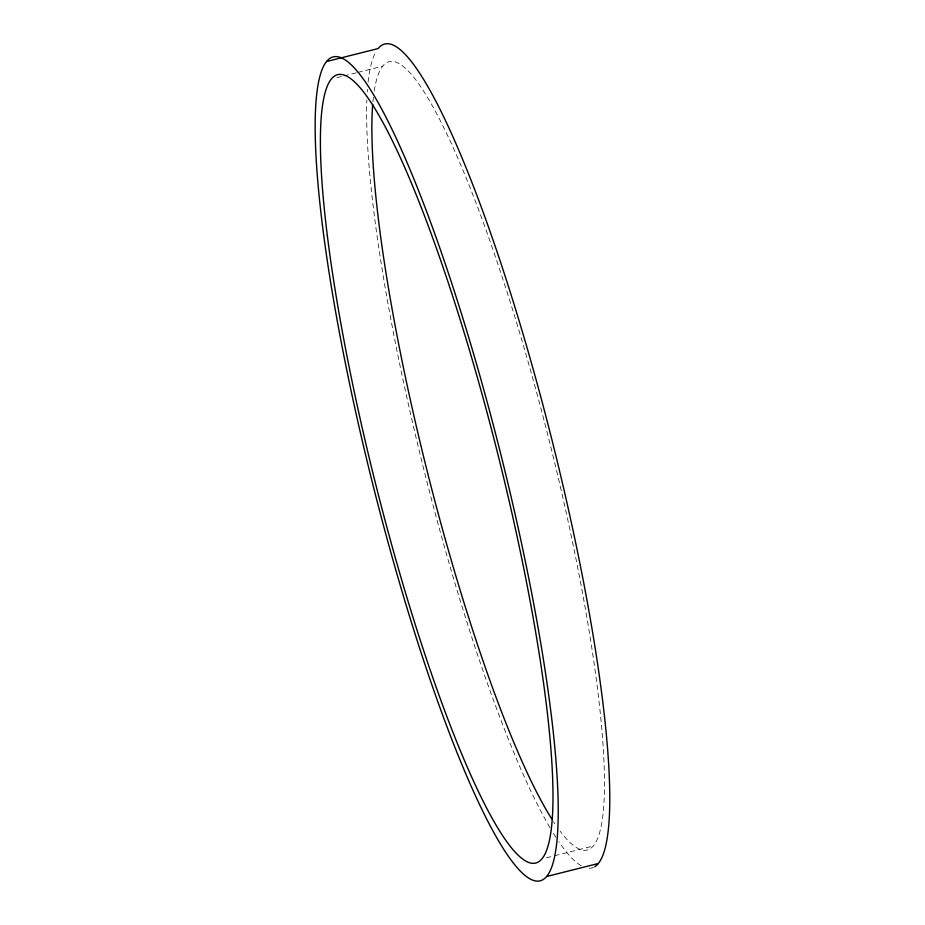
<?xml version="1.0" encoding="UTF-8"?>
<svg xmlns="http://www.w3.org/2000/svg" width="925" height="925" viewBox="0 0 925 925"><rect width="100%" height="100%" fill="white"/><g stroke="black" fill="none" stroke-linecap="round" stroke-linejoin="round"><path stroke-width="0.69" stroke-dasharray="4.62 3.47" d="M336.943 77.677L342.516 76.278M343.903 75.931L356.426 72.774M357.813 72.427L382.858 66.138M546.317 857.822L553.277 856.064M554.665 855.718L593.619 845.924M581.258 865.812A424.748 65.733 75.9 0 1 558.839 841.738M555.902 837.298A424.748 65.733 75.9 0 1 552.653 832.118M549.993 827.678A424.748 65.733 75.9 0 1 424.644 472.687A424.748 65.733 75.9 0 1 366.855 99.993M367.26 91.887A424.748 65.733 75.9 0 1 367.433 89.32M368.104 82.047A424.748 65.733 75.9 0 1 376.348 51.048M593.457 867.384A424.748 65.733 75.9 0 1 589.225 868.274M374.209 91.112A406.445 62.9 75.9 0 1 549.369 441.225A406.445 62.9 75.9 0 1 560.111 831.159M554.815 823.643A406.445 62.9 75.9 0 1 553.566 821.758M372.902 101.947A406.445 62.9 75.9 0 1 373.388 97.183"/><path stroke-width="1.39" d="M326.641 61.513L378.105 48.574A424.748 65.733 75.9 0 1 543.391 406.722A424.748 65.733 75.9 0 1 594.763 866.702M546.895 876.426L598.359 863.487M551.67 818.81A406.445 62.9 75.9 0 1 426.703 469.241A406.445 62.9 75.9 0 1 372.694 104.432M322.409 225.133A424.748 65.733 75.9 0 0 529.782 878.75A424.748 65.733 75.9 0 0 458.106 303.03A424.748 65.733 75.9 0 0 322.409 225.133M327.334 235.644A406.445 62.9 75.9 0 0 525.782 861.094A406.445 62.9 75.9 0 0 457.181 310.187A406.445 62.9 75.9 0 0 327.334 235.644"/></g></svg>
